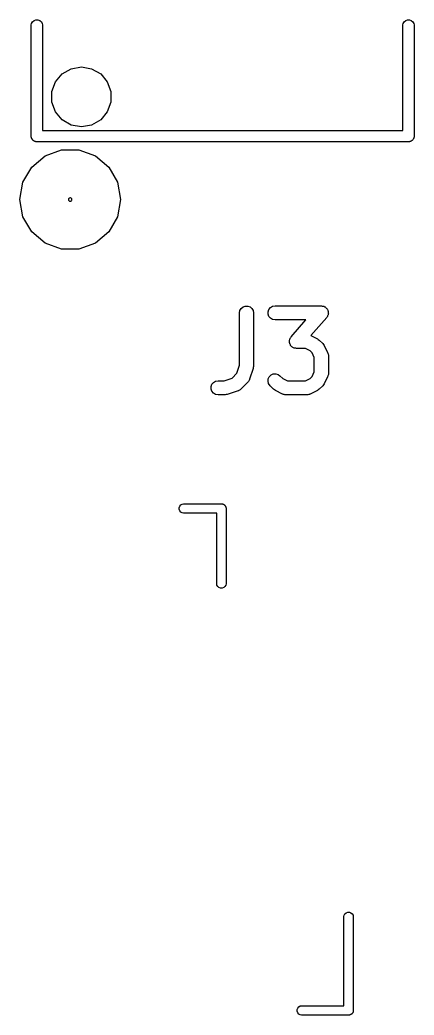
# Model space of a CAD drawing. Extents: x 553.3 to 630.8, y 408.7 to 458.1.
# Drawn here: x 626.03 to 630.24, y 408.75 to 419.38 of the extents above; entities that cross this region are included whole.
import ezdxf

# ---------------------------------------------------------------- set-up
doc = ezdxf.new("R2010")
doc.units = 0
doc.header["$MEASUREMENT"] = 0
doc.layers.add('BLACK', color=7, linetype='CONTINUOUS')

msp = doc.modelspace()

# ---------------------------------------------------------------- linework, layer by layer
at = {"layer": 'BLACK', "linetype": 'CONTINUOUS'}
for p, q in [((626.167, 419.359), (626.184, 419.372)), ((626.184, 419.372), (626.203, 419.379)), ((626.203, 419.379), (626.225, 419.379)), ((626.225, 419.379), (626.244, 419.372)), ((626.244, 419.372), (626.261, 419.359)), ((630.137, 419.359), (630.154, 419.372)), ((630.154, 419.372), (630.173, 419.379)), ((630.173, 419.379), (630.195, 419.379)), ((630.195, 419.379), (630.214, 419.372)), ((630.214, 419.372), (630.231, 419.359)), ((626.154, 419.325), (626.157, 419.34)), ((626.154, 418.133), (626.154, 419.325)), ((626.157, 419.34), (626.167, 419.359)), ((626.261, 419.359), (626.271, 419.34)), ((626.271, 419.34), (626.274, 419.325)), ((626.274, 419.325), (626.274, 418.198)), ((630.124, 419.325), (630.127, 419.34)), ((630.124, 418.198), (630.124, 419.325)), ((630.127, 419.34), (630.137, 419.359)), ((630.231, 419.359), (630.241, 419.34)), ((630.241, 419.34), (630.244, 419.325)), ((630.244, 419.325), (630.244, 418.133)), ((626.483, 418.802), (626.58, 418.858)), ((626.58, 418.858), (626.689, 418.877)), ((626.689, 418.877), (626.798, 418.858)), ((626.798, 418.858), (626.895, 418.802)), ((626.412, 418.717), (626.483, 418.802)), ((626.895, 418.802), (626.966, 418.717)), ((626.374, 418.613), (626.412, 418.717)), ((626.966, 418.717), (627.004, 418.613)), ((626.374, 418.501), (626.374, 418.613)), ((627.004, 418.613), (627.004, 418.501)), ((626.412, 418.397), (626.374, 418.501)), ((627.004, 418.501), (626.966, 418.397)), ((626.483, 418.312), (626.412, 418.397)), ((626.58, 418.256), (626.483, 418.312)), ((626.895, 418.312), (626.798, 418.256)), ((626.966, 418.397), (626.895, 418.312)), ((626.274, 418.198), (630.124, 418.198)), ((626.689, 418.237), (626.58, 418.256)), ((626.798, 418.256), (626.689, 418.237)), ((626.154, 418.127), (626.154, 418.133)), ((626.154, 418.133), (626.154, 418.133)), ((626.156, 418.122), (626.154, 418.127)), ((626.157, 418.117), (626.156, 418.122)), ((626.159, 418.113), (626.157, 418.117)), ((626.161, 418.108), (626.159, 418.113)), ((626.165, 418.103), (626.161, 418.108)), ((626.167, 418.099), (626.165, 418.103)), ((626.171, 418.095), (626.167, 418.099)), ((626.175, 418.091), (626.171, 418.095)), ((626.179, 418.089), (626.175, 418.091)), ((630.223, 418.091), (630.219, 418.089)), ((630.227, 418.095), (630.223, 418.091)), ((630.231, 418.099), (630.227, 418.095)), ((630.233, 418.103), (630.231, 418.099)), ((630.237, 418.108), (630.233, 418.103)), ((630.239, 418.113), (630.237, 418.108)), ((630.241, 418.117), (630.239, 418.113)), ((630.242, 418.122), (630.241, 418.117)), ((630.244, 418.127), (630.242, 418.122)), ((630.244, 418.133), (630.244, 418.133)), ((630.244, 418.133), (630.244, 418.127)), ((626.184, 418.085), (626.179, 418.089)), ((626.189, 418.083), (626.184, 418.085)), ((626.193, 418.081), (626.189, 418.083)), ((626.198, 418.08), (626.193, 418.081)), ((626.203, 418.078), (626.198, 418.08)), ((626.209, 418.078), (626.203, 418.078)), ((630.189, 418.078), (626.209, 418.078)), ((626.209, 418.078), (626.209, 418.078)), ((626.301, 417.926), (626.477, 417.99)), ((626.477, 417.99), (626.663, 417.99)), ((626.663, 417.99), (626.839, 417.926)), ((630.195, 418.078), (630.189, 418.078)), ((630.189, 418.078), (630.189, 418.078)), ((630.2, 418.08), (630.195, 418.078)), ((630.205, 418.081), (630.2, 418.08)), ((630.209, 418.083), (630.205, 418.081)), ((630.214, 418.085), (630.209, 418.083)), ((630.219, 418.089), (630.214, 418.085)), ((626.158, 417.806), (626.301, 417.926)), ((626.839, 417.926), (626.982, 417.806)), ((626.064, 417.644), (626.158, 417.806)), ((626.982, 417.806), (627.076, 417.644)), ((626.032, 417.46), (626.064, 417.644)), ((627.076, 417.644), (627.108, 417.46)), ((626.064, 417.276), (626.032, 417.46)), ((626.553, 417.466), (626.552, 417.46)), ((626.552, 417.46), (626.553, 417.454)), ((626.556, 417.472), (626.553, 417.466)), ((626.553, 417.454), (626.556, 417.448)), ((626.561, 417.476), (626.556, 417.472)), ((626.567, 417.478), (626.561, 417.476)), ((626.573, 417.478), (626.567, 417.478)), ((626.579, 417.476), (626.573, 417.478)), ((626.584, 417.472), (626.579, 417.476)), ((626.587, 417.466), (626.584, 417.472)), ((626.584, 417.448), (626.587, 417.454)), ((626.588, 417.46), (626.587, 417.466)), ((626.587, 417.454), (626.588, 417.46)), ((627.108, 417.46), (627.076, 417.276)), ((626.556, 417.448), (626.561, 417.444)), ((626.561, 417.444), (626.567, 417.442)), ((626.567, 417.442), (626.573, 417.442)), ((626.573, 417.442), (626.579, 417.444)), ((626.579, 417.444), (626.584, 417.448)), ((626.158, 417.114), (626.064, 417.276)), ((627.076, 417.276), (626.982, 417.114)), ((626.301, 416.994), (626.158, 417.114)), ((626.982, 417.114), (626.839, 416.994)), ((626.477, 416.93), (626.301, 416.994)), ((626.663, 416.93), (626.477, 416.93)), ((626.839, 416.994), (626.663, 416.93)), ((628.383, 416.274), (628.396, 416.296)), ((628.396, 416.296), (628.416, 416.313)), ((628.416, 416.313), (628.44, 416.322)), ((628.44, 416.322), (628.466, 416.322)), ((628.466, 416.322), (628.491, 416.313)), ((628.491, 416.313), (628.511, 416.296)), ((628.511, 416.296), (628.524, 416.274)), ((628.684, 416.261), (628.693, 416.286)), ((628.693, 416.286), (628.71, 416.306)), ((628.71, 416.306), (628.732, 416.319)), ((628.732, 416.319), (628.758, 416.323)), ((628.758, 416.323), (629.253, 416.323)), ((629.253, 416.323), (629.261, 416.322)), ((629.261, 416.322), (629.268, 416.322)), ((629.268, 416.322), (629.273, 416.32)), ((629.273, 416.32), (629.279, 416.319)), ((629.279, 416.319), (629.285, 416.315)), ((629.285, 416.315), (629.292, 416.312)), ((629.292, 416.312), (629.297, 416.308)), ((629.297, 416.308), (629.302, 416.306)), ((629.302, 416.306), (629.306, 416.3)), ((629.306, 416.3), (629.312, 416.295)), ((629.312, 416.295), (629.315, 416.29)), ((629.315, 416.29), (629.318, 416.286)), ((629.318, 416.286), (629.321, 416.279)), ((628.378, 416.248), (628.383, 416.274)), ((628.378, 415.689), (628.378, 416.248)), ((628.524, 416.274), (628.528, 416.248)), ((628.528, 416.248), (628.528, 415.677)), ((628.684, 416.235), (628.684, 416.261)), ((628.693, 416.211), (628.684, 416.235)), ((628.71, 416.191), (628.693, 416.211)), ((628.732, 416.178), (628.71, 416.191)), ((628.758, 416.173), (628.732, 416.178)), ((629.31, 416.199), (629.142, 416.007)), ((629.314, 416.205), (629.31, 416.199)), ((629.318, 416.211), (629.314, 416.205)), ((629.32, 416.216), (629.318, 416.211)), ((629.323, 416.221), (629.32, 416.216)), ((629.321, 416.279), (629.324, 416.272)), ((629.325, 416.228), (629.323, 416.221)), ((629.324, 416.272), (629.325, 416.267)), ((629.325, 416.267), (629.327, 416.261)), ((629.327, 416.235), (629.325, 416.228)), ((629.327, 416.261), (629.327, 416.254)), ((629.327, 416.254), (629.328, 416.247)), ((629.328, 416.247), (629.327, 416.241)), ((629.327, 416.241), (629.327, 416.235)), ((629.088, 416.173), (628.758, 416.173)), ((628.93, 415.993), (629.088, 416.173)), ((628.913, 415.956), (628.915, 415.963)), ((628.915, 415.963), (628.917, 415.97)), ((628.917, 415.97), (628.92, 415.975)), ((628.92, 415.975), (628.922, 415.981)), ((628.922, 415.981), (628.926, 415.986)), ((628.926, 415.986), (628.93, 415.993)), ((629.142, 416.007), (629.211, 415.972)), ((629.211, 415.972), (629.22, 415.965)), ((629.22, 415.965), (629.23, 415.958)), ((628.912, 415.945), (628.913, 415.951)), ((628.913, 415.938), (628.912, 415.945)), ((628.913, 415.951), (628.913, 415.956)), ((628.913, 415.93), (628.913, 415.938)), ((628.915, 415.925), (628.913, 415.93)), ((628.916, 415.919), (628.915, 415.925)), ((628.919, 415.913), (628.916, 415.919)), ((628.922, 415.906), (628.919, 415.913)), ((628.925, 415.901), (628.922, 415.906)), ((628.928, 415.896), (628.925, 415.901)), ((628.934, 415.891), (628.928, 415.896)), ((628.938, 415.886), (628.934, 415.891)), ((628.943, 415.883), (628.938, 415.886)), ((628.948, 415.879), (628.943, 415.883)), ((628.955, 415.877), (628.948, 415.879)), ((628.961, 415.873), (628.955, 415.877)), ((628.967, 415.872), (628.961, 415.873)), ((628.972, 415.87), (628.967, 415.872)), ((628.979, 415.87), (628.972, 415.87)), ((628.987, 415.868), (628.979, 415.87)), ((629.083, 415.868), (628.987, 415.868)), ((629.133, 415.844), (629.083, 415.868)), ((629.23, 415.958), (629.268, 415.92)), ((629.268, 415.92), (629.275, 415.91)), ((629.275, 415.91), (629.282, 415.901)), ((629.282, 415.901), (629.32, 415.824)), ((629.154, 415.823), (629.133, 415.844)), ((629.178, 415.773), (629.154, 415.823)), ((629.178, 415.618), (629.178, 415.773)), ((629.32, 415.824), (629.322, 415.82)), ((629.322, 415.82), (629.324, 415.817)), ((629.324, 415.817), (629.325, 415.808)), ((629.325, 415.808), (629.328, 415.8)), ((629.328, 415.8), (629.328, 415.795)), ((629.328, 415.795), (629.328, 415.791)), ((629.328, 415.791), (629.328, 415.6)), ((628.35, 415.603), (628.378, 415.689)), ((628.524, 415.653), (628.486, 415.539)), ((628.526, 415.665), (628.524, 415.653)), ((628.528, 415.677), (628.526, 415.665)), ((628.213, 415.523), (628.299, 415.552)), ((628.299, 415.552), (628.35, 415.603)), ((628.486, 415.539), (628.484, 415.535)), ((628.683, 415.518), (628.686, 415.544)), ((628.686, 415.544), (628.697, 415.567)), ((628.697, 415.567), (628.715, 415.586)), ((628.715, 415.586), (628.739, 415.597)), ((628.739, 415.597), (628.765, 415.599)), ((628.765, 415.599), (628.79, 415.592)), ((628.79, 415.592), (628.811, 415.577)), ((628.811, 415.577), (628.841, 415.548)), ((628.841, 415.548), (628.89, 415.523)), ((629.083, 415.523), (629.133, 415.548)), ((629.133, 415.548), (629.154, 415.569)), ((629.154, 415.569), (629.178, 415.618)), ((629.32, 415.567), (629.282, 415.491)), ((629.322, 415.571), (629.32, 415.567)), ((629.324, 415.575), (629.322, 415.571)), ((629.325, 415.583), (629.324, 415.575)), ((629.328, 415.592), (629.325, 415.583)), ((629.328, 415.6), (629.328, 415.596)), ((629.328, 415.596), (629.328, 415.592)), ((628.075, 415.461), (628.084, 415.486)), ((628.075, 415.435), (628.075, 415.461)), ((628.084, 415.411), (628.075, 415.435)), ((628.084, 415.486), (628.1, 415.506)), ((628.1, 415.506), (628.123, 415.519)), ((628.123, 415.519), (628.149, 415.523)), ((628.149, 415.523), (628.213, 415.523)), ((628.392, 415.433), (628.389, 415.431)), ((628.468, 415.509), (628.392, 415.433)), ((628.471, 415.513), (628.468, 415.509)), ((628.474, 415.516), (628.471, 415.513)), ((628.478, 415.523), (628.474, 415.516)), ((628.483, 415.531), (628.478, 415.523)), ((628.484, 415.535), (628.483, 415.531)), ((628.69, 415.493), (628.683, 415.518)), ((628.705, 415.471), (628.69, 415.493)), ((628.743, 415.433), (628.705, 415.471)), ((628.753, 415.426), (628.743, 415.433)), ((628.89, 415.523), (629.083, 415.523)), ((629.23, 415.433), (629.22, 415.426)), ((629.268, 415.471), (629.23, 415.433)), ((629.275, 415.481), (629.268, 415.471)), ((629.282, 415.491), (629.275, 415.481)), ((628.1, 415.391), (628.084, 415.411)), ((628.123, 415.378), (628.1, 415.391)), ((628.149, 415.373), (628.123, 415.378)), ((628.225, 415.373), (628.149, 415.373)), ((628.237, 415.375), (628.225, 415.373)), ((628.248, 415.377), (628.237, 415.375)), ((628.363, 415.415), (628.248, 415.377)), ((628.367, 415.417), (628.363, 415.415)), ((628.371, 415.418), (628.367, 415.417)), ((628.378, 415.423), (628.371, 415.418)), ((628.386, 415.427), (628.378, 415.423)), ((628.389, 415.431), (628.386, 415.427)), ((628.763, 415.419), (628.753, 415.426)), ((628.839, 415.381), (628.763, 415.419)), ((628.843, 415.38), (628.839, 415.381)), ((628.847, 415.378), (628.843, 415.38)), ((628.855, 415.376), (628.847, 415.378)), ((628.864, 415.374), (628.855, 415.376)), ((628.868, 415.374), (628.864, 415.374)), ((628.872, 415.373), (628.868, 415.374)), ((629.101, 415.373), (628.872, 415.373)), ((629.105, 415.374), (629.101, 415.373)), ((629.11, 415.374), (629.105, 415.374)), ((629.118, 415.376), (629.11, 415.374)), ((629.127, 415.378), (629.118, 415.376)), ((629.13, 415.38), (629.127, 415.378)), ((629.134, 415.381), (629.13, 415.38)), ((629.211, 415.419), (629.134, 415.381)), ((629.22, 415.426), (629.211, 415.419)), ((627.735, 414.167), (627.741, 414.184)), ((627.735, 414.15), (627.735, 414.167)), ((627.741, 414.184), (627.752, 414.197)), ((627.752, 414.197), (627.767, 414.206)), ((627.767, 414.206), (627.78, 414.208)), ((627.78, 414.208), (628.193, 414.208)), ((628.193, 414.208), (628.198, 414.207)), ((628.198, 414.207), (628.202, 414.206)), ((628.202, 414.206), (628.206, 414.204)), ((628.206, 414.204), (628.21, 414.202)), ((628.21, 414.202), (628.213, 414.199)), ((628.213, 414.199), (628.217, 414.197)), ((628.217, 414.197), (628.22, 414.194)), ((628.22, 414.194), (628.223, 414.191)), ((628.223, 414.191), (628.226, 414.187)), ((628.226, 414.187), (628.229, 414.184)), ((628.229, 414.184), (628.23, 414.18)), ((628.23, 414.18), (628.232, 414.176)), ((628.232, 414.176), (628.233, 414.171)), ((628.233, 414.171), (628.235, 414.167)), ((628.235, 414.167), (628.235, 413.354)), ((627.741, 414.133), (627.735, 414.15)), ((627.752, 414.119), (627.741, 414.133)), ((627.767, 414.111), (627.752, 414.119)), ((627.78, 414.108), (627.767, 414.111)), ((628.135, 414.108), (627.78, 414.108)), ((628.135, 413.354), (628.135, 414.108)), ((628.137, 413.341), (628.135, 413.354)), ((628.146, 413.326), (628.137, 413.341)), ((628.159, 413.314), (628.146, 413.326)), ((628.176, 413.308), (628.159, 413.314)), ((628.193, 413.308), (628.176, 413.308)), ((628.21, 413.314), (628.193, 413.308)), ((628.223, 413.326), (628.21, 413.314)), ((628.232, 413.341), (628.223, 413.326)), ((628.235, 413.354), (628.232, 413.341)), ((629.494, 409.8), (629.496, 409.813)), ((629.494, 408.846), (629.494, 409.8)), ((629.496, 409.813), (629.505, 409.829)), ((629.505, 409.829), (629.519, 409.84)), ((629.519, 409.84), (629.535, 409.846)), ((629.535, 409.846), (629.553, 409.846)), ((629.553, 409.846), (629.569, 409.84)), ((629.569, 409.84), (629.583, 409.829)), ((629.583, 409.829), (629.592, 409.813)), ((629.592, 409.813), (629.594, 409.8)), ((629.594, 409.8), (629.594, 408.787)), ((629.011, 408.835), (629.027, 408.844)), ((629.027, 408.844), (629.04, 408.846)), ((629.04, 408.846), (629.494, 408.846)), ((628.994, 408.805), (629, 408.821)), ((628.994, 408.787), (628.994, 408.805)), ((629, 408.771), (628.994, 408.787)), ((629, 408.821), (629.011, 408.835)), ((629.011, 408.757), (629, 408.771)), ((629.027, 408.748), (629.011, 408.757)), ((629.04, 408.746), (629.027, 408.748)), ((629.553, 408.746), (629.04, 408.746)), ((629.557, 408.748), (629.553, 408.746)), ((629.561, 408.748), (629.557, 408.748)), ((629.565, 408.751), (629.561, 408.748)), ((629.569, 408.752), (629.565, 408.751)), ((629.573, 408.755), (629.569, 408.752)), ((629.577, 408.757), (629.573, 408.755)), ((629.579, 408.761), (629.577, 408.757)), ((629.583, 408.763), (629.579, 408.761)), ((629.585, 408.767), (629.583, 408.763)), ((629.588, 408.771), (629.585, 408.767)), ((629.589, 408.775), (629.588, 408.771)), ((629.592, 408.779), (629.589, 408.775)), ((629.594, 408.787), (629.592, 408.783)), ((629.592, 408.783), (629.592, 408.779))]:
    msp.add_line(p, q, dxfattribs=at)

doc.saveas('drawing.dxf')
